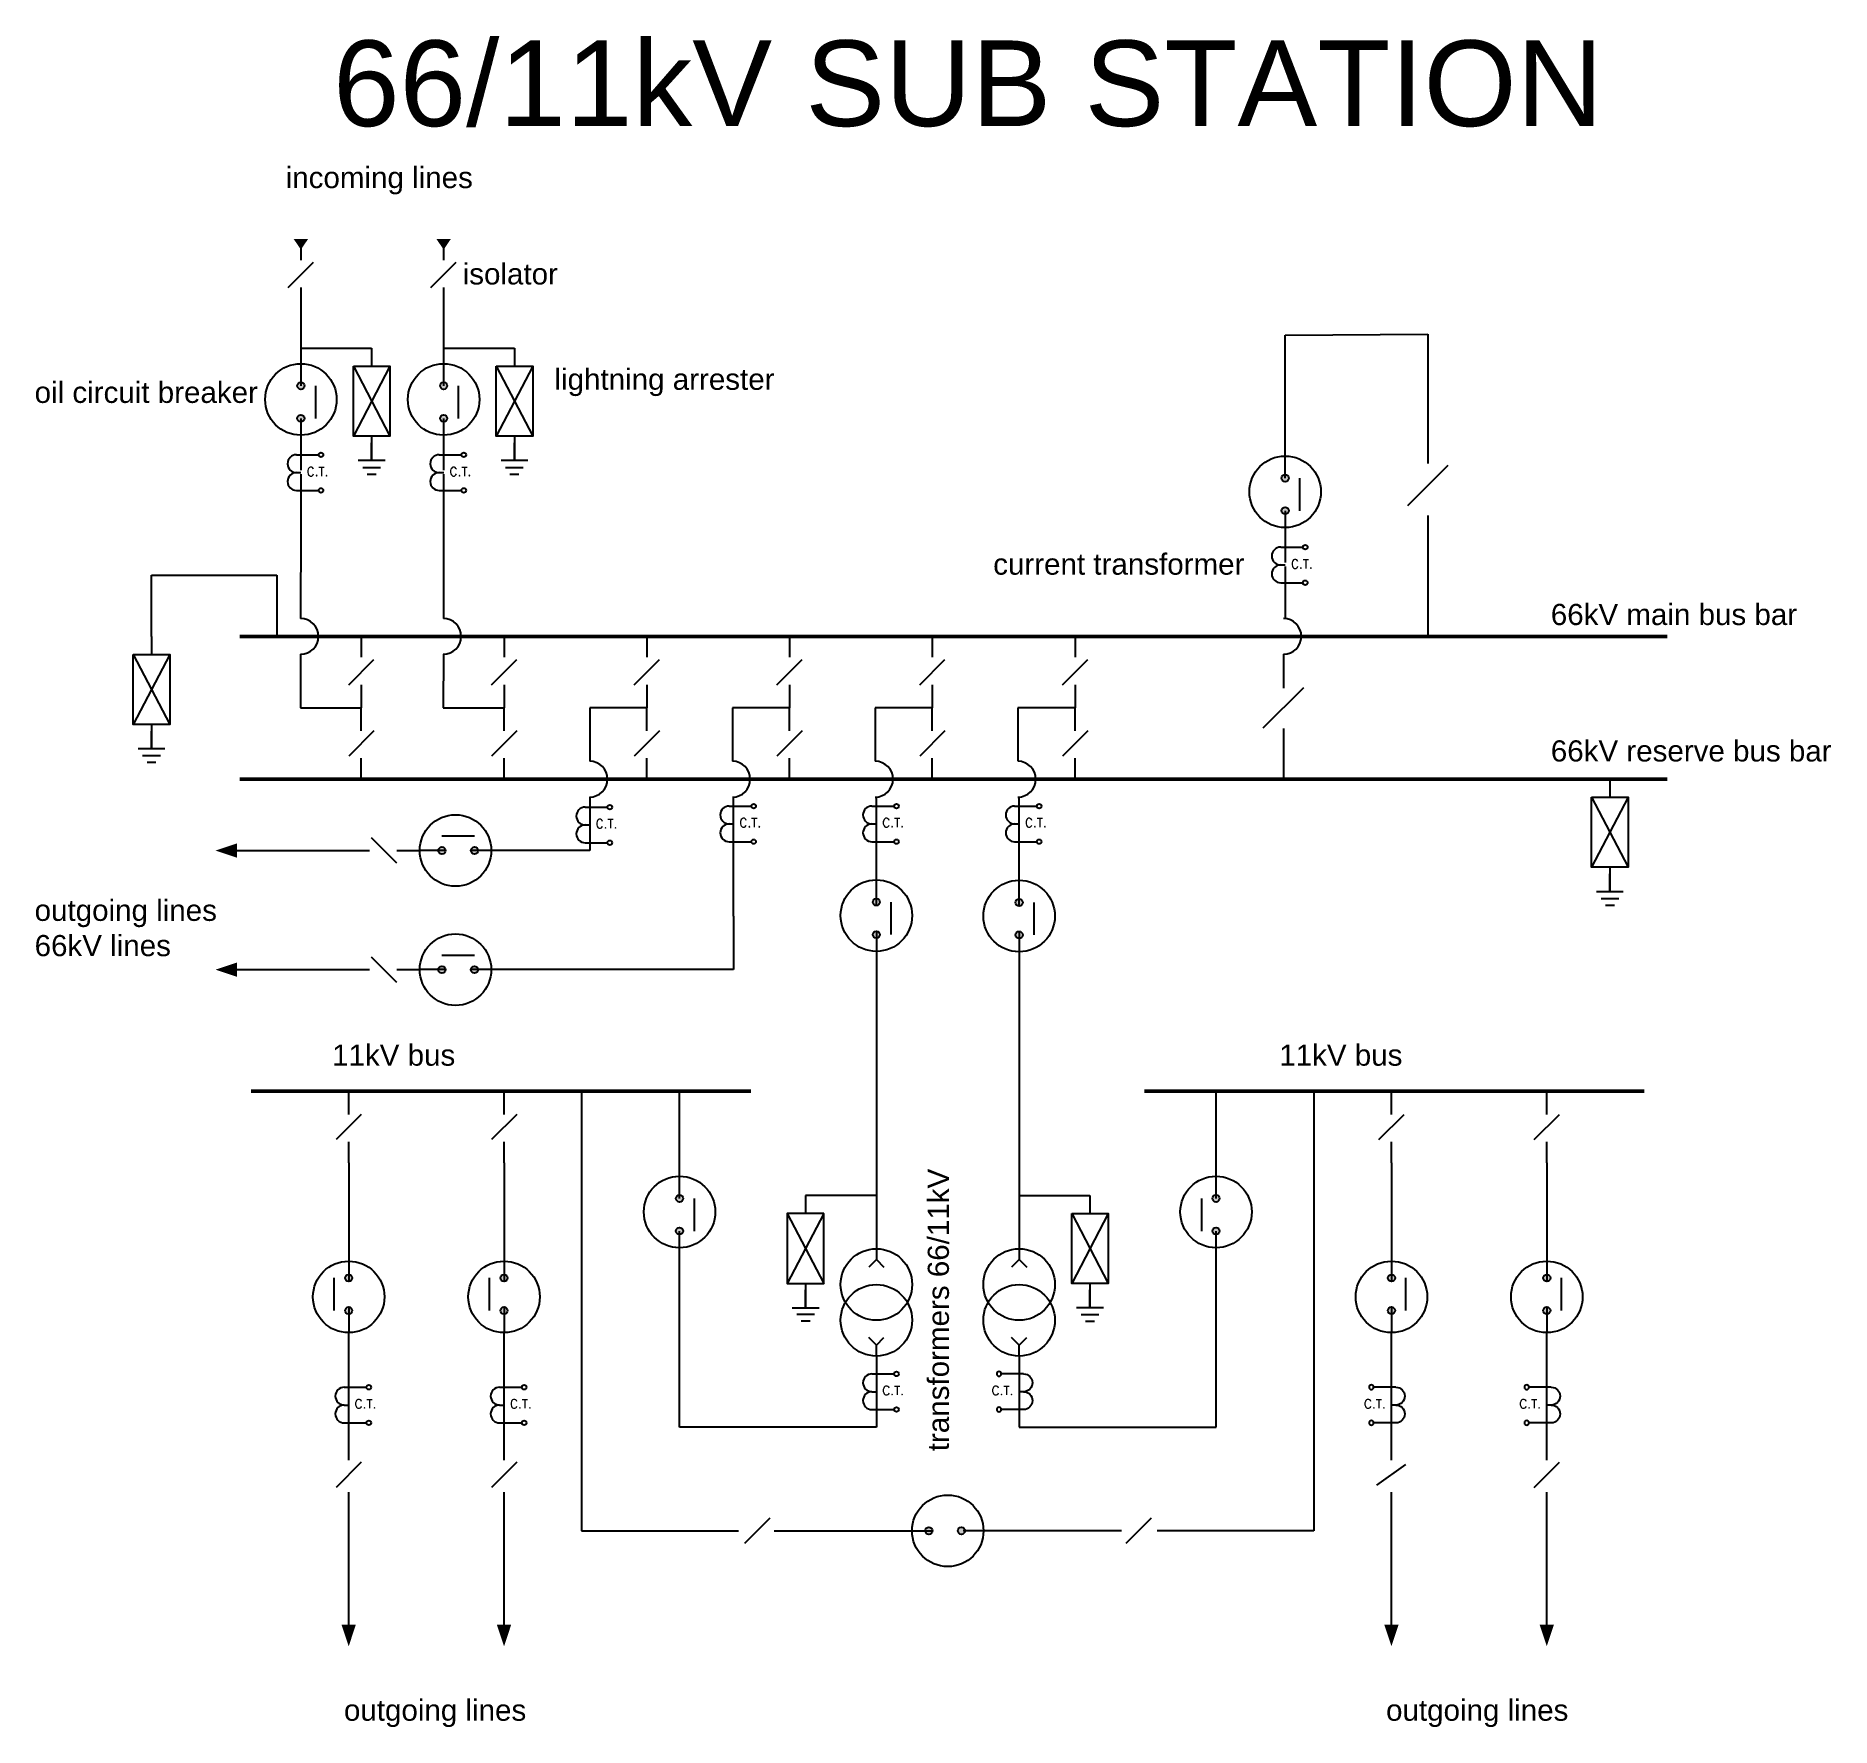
# Model space of a CAD drawing. Header units: millimetres. Extents: x 56 to 225, y 15 to 175.
import ezdxf
from ezdxf.enums import TextEntityAlignment as Align

# ---------------------------------------------------------------- set-up
doc = ezdxf.new("R2010")
doc.units = ezdxf.units.MM
doc.header["$MEASUREMENT"] = 0
doc.layers.add('MISC', color=7, linetype='Continuous')
doc.layers.add('SYMS', color=7, linetype='Continuous')
doc.styles.get("Standard").update_dxf_attribs({"font": 'arial_0.ttf'})
doc.styles.add('WD', font='romans.shx')

# ---------------------------------------------------------------- blocks, each defined once
blk = doc.blocks.new('VGND2')
for p, q in [((0, -0.125), (0, 0)), ((0.09375, -0.125), (-0.09375, -0.125)), ((-0.0625, -0.171875), (0.0625, -0.171875)), ((-0.03125, -0.21875), (0.03125, -0.21875))]:
    blk.add_line(p, q)
at = {"style": 'WD', "width": 0.8}
for tag, p in [('INST', (0.15625, 0.125)), ('LOC', (0.15625, -0.03125)), ('TAG1', (0.15625, -0.1875)), ('DESC1', (0.15625, -0.34375)), ('DESC2', (0.15625, -0.5))]:
    blk.add_attdef(tag, text='', height=0.125, dxfattribs=at).set_placement(p, align=Align.MIDDLE_LEFT)
at = {"style": 'WD', "flags": 1}
for tag in ['ASSYCODE', 'X2TERM01', 'CAT', 'FAMILY', 'MFG']:
    blk.add_attdef(tag, (0, 0), '', height=0.01, dxfattribs=at)
blk = doc.blocks.new('VXF1CT')
for p, q in [((-0.344, 0.25), (-0.032, 0.25)), ((-0.344, 0), (-0.281, 0)), ((-0.344, -0.25), (-0.032, -0.25))]:
    blk.add_line(p, q)
for centre in [(0, 0.249), (0, -0.249)]:
    blk.add_circle(centre, 0.0322)
for centre in [(-0.344, 0.125), (-0.344, -0.125)]:
    blk.add_arc(centre, 0.125, 90, 270)
at = {"linetype": 'Continuous', "style": 'WD', "flags": 8}
for tag, p in [('TERM02', (-0.045, 0.267)), ('TERM01', (-0.055, -0.231))]:
    blk.add_attdef(tag, text='', height=0.125, dxfattribs=at).set_placement(p, align=Align.RIGHT)
at = {"style": 'WD'}
for tag, p, height, flags in [('X2TERM02', (0, 0.281), 0.0125, 1), ('X1TERM02', (0.032, 0.249), 0.0125, 1), ('FAMILY', (-0.196, 0.191), 0.01, 9), ('X1TERM01', (0.032, -0.251), 0.0125, 1), ('X8TERM01', (0, -0.283), 0.0125, 1)]:
    blk.add_attdef(tag, p, '', height=height, dxfattribs=dict(at, flags=flags))
blk.add_attdef('TYPE', text='', height=0.125, dxfattribs=at).set_placement((-0.047, -0.047), align=Align.CENTER)
at = {"linetype": 'Continuous', "style": 'WD', "flags": 9}
for tag, p in [('ASSYCODE', (-0.171, 0.119)), ('MFG', (-0.173, 0.143)), ('CAT', (-0.171, 0.162))]:
    blk.add_attdef(tag, text='', height=0.01, dxfattribs=at).set_placement(p, align=Align.CENTER)
at = {"style": 'WD'}
blk.add_attdef('TAG1', (0.281, 0.031), '', height=0.125, dxfattribs=at)
at = {"style": 'WD', "width": 0.7}
blk.add_attdef('RATING1', (0.281, -0.125), '', height=0.125, dxfattribs=at)
for tag, p in [('INST', (-0.227, -0.422)), ('LOC', (-0.201, -0.601)), ('DESC1', (-0.201, -0.757)), ('DESC2', (-0.201, -0.914))]:
    blk.add_attdef(tag, text='', height=0.125, dxfattribs=at).set_placement(p, align=Align.CENTER)

msp = doc.modelspace()

# ---------------------------------------------------------------- hatches: boundary and pattern name
h = msp.add_hatch(color=256)
h.dxf.hatch_style = 1
h.paths.add_polyline_path([(81.06, 141.57, 1), (80.39, 141.57, 1)])
h.paths.add_polyline_path([(80.39, 138.49, 1), (81.06, 138.49, 1)])
h = msp.add_hatch(color=256)
h.dxf.hatch_style = 1
h.paths.add_polyline_path([(94.56, 141.57, 1), (93.89, 141.57, 1)])
h.paths.add_polyline_path([(93.89, 138.49, 1), (94.56, 138.49, 1)])
h = msp.add_hatch(color=256)
h.dxf.hatch_style = 1
h.paths.add_polyline_path([(174.14, 132.84, 1), (173.47, 132.84, 1)])
h.paths.add_polyline_path([(173.47, 129.76, 1), (174.14, 129.76, 1)])
h = msp.add_hatch(color=256)
h.dxf.hatch_style = 1
h.paths.add_polyline_path([(96.81, 97.63), (97.48, 97.63, 1)])
h.paths.add_polyline_path([(97.48, 97.63), (96.81, 97.63, 1)])
h.paths.add_polyline_path([(94.41, 97.63), (93.73, 97.63, 1)])
h.paths.add_polyline_path([(93.73, 97.63), (94.41, 97.63, 1)])
h = msp.add_hatch(color=256)
h.dxf.hatch_style = 1
h.paths.add_polyline_path([(135.49, 92.76, 1), (134.81, 92.76, 1)])
h.paths.add_polyline_path([(134.81, 89.68, 1), (135.49, 89.68, 1)])
h = msp.add_hatch(color=256)
h.dxf.hatch_style = 1
h.paths.add_polyline_path([(148.99, 92.72, 1), (148.31, 92.72, 1)])
h.paths.add_polyline_path([(148.31, 89.65, 1), (148.99, 89.65, 1)])
h = msp.add_hatch(color=256)
h.dxf.hatch_style = 1
h.paths.add_polyline_path([(96.81, 86.37), (97.48, 86.37, 1)])
h.paths.add_polyline_path([(97.48, 86.37), (96.81, 86.37, 1)])
h.paths.add_polyline_path([(94.41, 86.37), (93.73, 86.37, 1)])
h.paths.add_polyline_path([(93.73, 86.37), (94.41, 86.37, 1)])
h = msp.add_hatch(color=256)
h.dxf.hatch_style = 1
h.paths.add_polyline_path([(116.88, 64.74, 1), (116.2, 64.74, 1)])
h.paths.add_polyline_path([(116.2, 61.66, 1), (116.88, 61.66, 1)])
h = msp.add_hatch(color=256)
h.dxf.hatch_style = 1
h.paths.add_polyline_path([(167.6, 64.74, 1), (166.93, 64.74, 1)])
h.paths.add_polyline_path([(167.6, 61.66, 1), (166.93, 61.66, 1)])
h = msp.add_hatch(color=256)
h.dxf.hatch_style = 1
h.paths.add_polyline_path([(85.25, 56.88), (85.25, 57.56, 1)])
h.paths.add_polyline_path([(85.25, 57.56), (85.25, 56.88, 1)])
h.paths.add_polyline_path([(85.25, 54.48), (85.25, 53.8, 1)])
h.paths.add_polyline_path([(85.25, 53.8), (85.25, 54.48, 1)])
h = msp.add_hatch(color=256)
h.dxf.hatch_style = 1
h.paths.add_polyline_path([(99.94, 56.88), (99.94, 57.56, 1)])
h.paths.add_polyline_path([(99.94, 57.56), (99.94, 56.88, 1)])
h.paths.add_polyline_path([(99.94, 54.48), (99.94, 53.8, 1)])
h.paths.add_polyline_path([(99.94, 53.8), (99.94, 54.48, 1)])
h = msp.add_hatch(color=256)
h.dxf.hatch_style = 1
h.paths.add_polyline_path([(183.86, 56.88), (183.86, 57.56, -1)])
h.paths.add_polyline_path([(183.86, 57.56), (183.86, 56.88, -1)])
h.paths.add_polyline_path([(183.86, 54.48), (183.86, 53.8, -1)])
h.paths.add_polyline_path([(183.86, 53.8), (183.86, 54.48, -1)])
h = msp.add_hatch(color=256)
h.dxf.hatch_style = 1
h.paths.add_polyline_path([(198.55, 56.88), (198.55, 57.56, -1)])
h.paths.add_polyline_path([(198.55, 57.56), (198.55, 56.88, -1)])
h.paths.add_polyline_path([(198.55, 54.48), (198.55, 53.8, -1)])
h.paths.add_polyline_path([(198.55, 53.8), (198.55, 54.48, -1)])
h = msp.add_hatch(color=256)
h.dxf.hatch_style = 1
h.paths.add_polyline_path([(143.53, 33.32, 1), (142.85, 33.32, 1)])
h.paths.add_polyline_path([(140.45, 33.32, 1), (139.77, 33.32, 1)])

# ---------------------------------------------------------------- linework, layer by layer
for p, q in [((80.73, 155.44), (80.73, 153.45)), ((94.23, 155.44), (94.23, 153.45)), ((79.53, 150.87), (81.92, 153.26)), ((93.03, 150.87), (95.42, 153.26)), ((80.73, 150.86), (80.73, 148.69)), ((94.23, 150.86), (94.23, 148.69)), ((80.73, 148.69), (80.73, 141.57)), ((94.23, 148.69), (94.23, 141.57)), ((173.81, 146.34), (187.31, 146.44)), ((173.81, 132.84), (173.81, 146.34)), ((187.31, 146.44), (187.31, 134.21)), ((80.73, 145.13), (87.42, 145.13)), ((87.42, 145.13), (87.42, 143.41)), ((94.23, 145.13), (100.92, 145.13)), ((100.92, 145.13), (100.92, 143.41)), ((85.7, 143.41), (89.15, 136.8)), ((89.15, 143.41), (85.7, 136.8)), ((99.2, 143.41), (102.65, 136.8)), ((102.65, 143.41), (99.2, 136.8)), ((82.1, 141.57), (82.1, 138.49)), ((95.6, 141.57), (95.6, 138.49)), ((80.73, 138.49), (80.73, 133.58)), ((94.23, 138.49), (94.23, 133.58)), ((87.42, 136.8), (87.42, 134.58)), ((100.92, 136.8), (100.92, 134.58)), ((80.73, 133.2), (80.73, 128.29)), ((94.23, 133.2), (94.23, 128.29)), ((175.18, 132.84), (175.18, 129.76)), ((185.4, 130.25), (189.22, 134.07)), ((173.81, 129.76), (173.81, 124.85)), ((187.31, 129.32), (187.31, 117.88)), ((80.73, 128.29), (80.7, 119.57)), ((94.23, 128.29), (94.2, 119.57)), ((173.81, 124.47), (173.81, 119.56)), ((66.6, 117.88), (66.6, 123.66)), ((66.6, 123.66), (78.47, 123.66)), ((78.47, 123.66), (78.47, 117.88)), ((66.6, 117.88), (66.6, 116.17)), ((74.94, 117.88), (74.94, 117.88)), ((86.44, 117.88), (86.44, 115.9)), ((99.94, 117.88), (99.94, 115.9)), ((113.44, 117.88), (113.44, 115.9)), ((126.94, 117.88), (126.94, 115.9)), ((140.44, 117.88), (140.44, 115.9)), ((153.94, 117.88), (153.94, 115.9)), ((64.88, 116.17), (68.33, 109.56)), ((68.33, 116.17), (64.88, 109.56)), ((80.7, 116.19), (80.68, 111.13)), ((85.25, 113.31), (87.64, 115.7)), ((94.2, 116.19), (94.18, 111.13)), ((98.75, 113.31), (101.14, 115.7)), ((112.25, 113.31), (114.64, 115.7)), ((125.75, 113.31), (128.14, 115.7)), ((139.25, 113.31), (141.64, 115.7)), ((152.75, 113.31), (155.14, 115.7)), ((173.65, 116.19), (173.65, 112.97)), ((86.44, 113.31), (86.44, 111.13)), ((99.94, 113.31), (99.94, 111.13)), ((113.44, 113.31), (113.44, 111.13)), ((126.94, 113.31), (126.94, 111.13)), ((140.44, 113.31), (140.44, 111.13)), ((153.94, 113.31), (153.94, 111.13)), ((171.74, 109.22), (175.56, 113.04)), ((80.68, 111.13), (86.44, 111.12)), ((86.44, 108.96), (86.44, 111.13)), ((94.18, 111.13), (99.94, 111.12)), ((99.94, 108.96), (99.94, 111.13)), ((113.44, 111.13), (108.04, 111.13)), ((108.04, 111.13), (108.04, 106.07)), ((113.44, 108.96), (113.44, 111.13)), ((126.94, 111.13), (121.54, 111.13)), ((121.54, 111.13), (121.54, 106.07)), ((126.94, 108.96), (126.94, 111.13)), ((140.44, 111.13), (135.04, 111.13)), ((135.04, 111.13), (135.04, 106.07)), ((140.44, 108.96), (140.44, 111.13)), ((153.94, 111.13), (148.54, 111.13)), ((148.54, 111.13), (148.54, 106.07)), ((153.94, 108.96), (153.94, 111.13)), ((66.6, 109.56), (66.6, 107.33)), ((87.64, 108.95), (85.25, 106.56)), ((101.14, 108.95), (98.75, 106.56)), ((114.64, 108.95), (112.25, 106.56)), ((128.14, 108.95), (125.75, 106.56)), ((141.64, 108.95), (139.25, 106.56)), ((155.14, 108.95), (152.75, 106.56)), ((173.65, 109.18), (173.65, 104.38)), ((86.44, 104.38), (86.44, 106.37)), ((99.94, 104.38), (99.94, 106.37)), ((113.44, 104.38), (113.44, 106.37)), ((126.94, 104.38), (126.94, 106.37)), ((140.44, 104.38), (140.44, 106.37)), ((153.94, 104.38), (153.94, 106.37)), ((204.52, 104.38), (204.52, 102.67)), ((108.04, 102.69), (108.04, 97.63)), ((121.65, 91.43), (121.65, 102.7)), ((135.15, 92.43), (135.15, 102.7)), ((148.65, 92.39), (148.65, 102.7)), ((202.79, 102.67), (206.24, 96.06)), ((206.24, 102.67), (202.79, 96.06)), ((89.8, 96.44), (87.41, 98.82)), ((94.07, 99.01), (97.15, 99.01)), ((74.68, 97.63), (87.22, 97.63)), ((89.8, 97.63), (91.98, 97.63)), ((94.41, 97.63), (91.98, 97.63)), ((108.04, 97.63), (96.81, 97.63)), ((204.52, 96.06), (204.52, 93.83)), ((136.53, 92.76), (136.53, 89.68)), ((150.03, 92.72), (150.03, 89.65)), ((121.65, 91.43), (121.65, 86.37)), ((135.15, 90.02), (135.15, 86.37)), ((148.65, 89.98), (148.65, 86.37)), ((89.8, 85.17), (87.41, 87.56)), ((94.07, 87.74), (97.15, 87.74)), ((74.68, 86.37), (87.22, 86.37)), ((89.8, 86.37), (91.98, 86.37)), ((94.41, 86.37), (91.98, 86.37)), ((108.04, 86.37), (96.81, 86.37)), ((121.65, 86.37), (108.04, 86.37)), ((135.15, 86.37), (135.15, 76.24)), ((148.65, 86.37), (148.65, 76.24)), ((85.25, 72.69), (85.25, 74.87)), ((99.94, 72.69), (99.94, 74.87)), ((107.28, 74.87), (107.28, 33.32)), ((116.54, 64.74), (116.54, 74.87)), ((135.15, 76.24), (135.15, 59.97)), ((148.65, 76.24), (148.65, 59.97)), ((167.27, 64.74), (167.27, 74.87)), ((176.52, 74.87), (176.52, 33.32)), ((183.86, 72.69), (183.86, 74.87)), ((198.55, 72.69), (198.55, 74.87)), ((86.44, 72.69), (84.06, 70.3)), ((101.14, 72.69), (98.75, 70.3)), ((182.67, 70.3), (185.05, 72.69)), ((197.36, 70.3), (199.75, 72.69)), ((85.25, 68.12), (85.25, 70.1)), ((99.94, 68.12), (99.94, 70.1)), ((183.86, 68.12), (183.86, 70.1)), ((198.55, 68.12), (198.55, 70.1)), ((85.25, 68.12), (85.25, 56.88)), ((99.94, 68.12), (99.94, 56.88)), ((183.86, 68.12), (183.86, 56.88)), ((198.55, 68.12), (198.55, 56.88)), ((117.91, 64.74), (117.91, 61.66)), ((135.15, 65.03), (128.46, 65.03)), ((128.46, 65.03), (128.46, 63.32)), ((148.65, 65.03), (155.35, 65.03)), ((155.35, 65.03), (155.35, 63.32)), ((165.89, 64.74), (165.89, 61.66)), ((130.18, 63.32), (126.73, 56.71)), ((126.73, 63.32), (130.18, 56.71)), ((153.62, 63.32), (157.07, 56.71)), ((157.07, 63.32), (153.62, 56.71)), ((116.54, 43.1), (116.54, 61.66)), ((167.27, 43.1), (167.27, 61.66)), ((135.15, 59.97), (135.15, 58.96)), ((148.65, 59.97), (148.65, 58.96)), ((135.15, 58.96), (134.44, 58.24)), ((135.15, 58.96), (135.87, 58.24)), ((148.65, 58.96), (147.94, 58.24)), ((148.65, 58.96), (149.37, 58.24)), ((83.88, 54.14), (83.88, 57.22)), ((98.57, 54.14), (98.57, 57.22)), ((128.46, 56.71), (128.46, 54.48)), ((155.35, 56.71), (155.35, 54.48)), ((185.23, 54.14), (185.23, 57.22)), ((199.93, 54.14), (199.93, 57.22)), ((85.25, 54.48), (85.25, 52.05)), ((99.94, 54.48), (99.94, 52.05)), ((183.86, 54.48), (183.86, 52.05)), ((198.55, 54.48), (198.55, 52.05)), ((85.25, 39.99), (85.25, 52.05)), ((99.94, 39.99), (99.94, 52.05)), ((135.15, 50.86), (134.44, 51.58)), ((135.15, 50.86), (135.87, 51.58)), ((148.65, 50.86), (147.94, 51.58)), ((148.65, 50.86), (149.37, 51.58)), ((183.86, 39.99), (183.86, 52.05)), ((198.55, 39.99), (198.55, 52.05)), ((135.15, 49.85), (135.15, 50.86)), ((135.15, 49.85), (135.15, 43.1)), ((148.65, 49.85), (148.65, 50.86)), ((148.65, 49.85), (148.65, 43.1)), ((135.15, 43.1), (116.54, 43.1)), ((148.65, 43.1), (167.27, 43.1)), ((86.44, 39.81), (84.06, 37.42)), ((101.14, 39.81), (98.75, 37.42)), ((182.49, 37.63), (185.23, 39.6)), ((197.36, 37.42), (199.75, 39.81)), ((85.25, 24.43), (85.25, 36.97)), ((99.94, 24.43), (99.94, 36.97)), ((183.86, 24.43), (183.86, 36.97)), ((198.55, 24.43), (198.55, 36.97)), ((125.06, 34.52), (122.67, 32.13)), ((161.13, 34.52), (158.74, 32.13)), ((107.28, 33.32), (122.11, 33.32)), ((125.49, 33.32), (140.45, 33.32)), ((158.32, 33.32), (143.36, 33.32)), ((176.52, 33.32), (161.69, 33.32))]:
    msp.add_line(p, q)
at = {"lineweight": 50}
for p, q in [((74.94, 117.88), (209.94, 117.88)), ((74.94, 104.38), (209.94, 104.38)), ((116.54, 74.87), (76.04, 74.87)), ((116.54, 74.87), (123.29, 74.87)), ((167.27, 74.87), (160.52, 74.87)), ((167.27, 74.87), (207.77, 74.87))]:
    msp.add_line(p, q, dxfattribs=at)
for points in [[(80.73, 155.44, 1.35, 0, 0), (80.73, 154.44, 0, 0, 0)], [(94.23, 155.44, 1.35, 0, 0), (94.23, 154.44, 0, 0, 0)], [(74.68, 97.63, 1.35, 0, 0), (72.65, 97.63, 0, 0, 0)], [(74.68, 86.37, 1.35, 0, 0), (72.65, 86.37, 0, 0, 0)], [(85.25, 24.43, 1.35, 0, 0), (85.25, 22.4, 0, 0, 0)], [(99.94, 24.43, 1.35, 0, 0), (99.94, 22.4, 0, 0, 0)], [(183.86, 24.43, 1.35, 0, 0), (183.86, 22.4, 0, 0, 0)], [(198.55, 24.43, 1.35, 0, 0), (198.55, 22.4, 0, 0, 0)]]:
    msp.add_lwpolyline(points, format="xyseb")
for points in [[(85.7, 143.41), (89.15, 143.41), (89.15, 136.8), (85.7, 136.8)], [(99.2, 143.41), (102.65, 143.41), (102.65, 136.8), (99.2, 136.8)], [(64.88, 116.17), (68.33, 116.17), (68.33, 109.56), (64.88, 109.56)], [(202.79, 102.67), (206.24, 102.67), (206.24, 96.06), (202.79, 96.06)], [(130.18, 63.32), (126.73, 63.32), (126.73, 56.71), (130.18, 56.71)], [(153.62, 63.32), (157.07, 63.32), (157.07, 56.71), (153.62, 56.71)]]:
    msp.add_lwpolyline(points, close=True)
for centre, radius in [((80.73, 140.28), 3.38), ((94.23, 140.28), 3.38), ((80.73, 141.57), 0.338), ((94.23, 141.57), 0.338), ((80.73, 138.49), 0.338), ((94.23, 138.49), 0.338), ((173.81, 131.55), 3.38), ((173.81, 132.84), 0.338), ((173.81, 129.76), 0.338), ((95.35, 97.63), 3.38), ((94.07, 97.63), 0.338), ((97.15, 97.63), 0.338), ((135.15, 91.48), 3.38), ((148.65, 91.44), 3.38), ((135.15, 92.76), 0.338), ((148.65, 92.72), 0.338), ((135.15, 89.68), 0.338), ((148.65, 89.65), 0.338), ((95.35, 86.37), 3.38), ((94.07, 86.37), 0.338), ((97.15, 86.37), 0.338), ((116.54, 63.46), 3.38), ((167.27, 63.46), 3.38), ((116.54, 64.74), 0.338), ((167.27, 64.74), 0.338), ((116.54, 61.66), 0.338), ((167.27, 61.66), 0.338), ((135.15, 56.6), 3.38), ((148.65, 56.6), 3.38), ((85.25, 55.43), 3.38), ((99.94, 55.43), 3.38), ((183.86, 55.43), 3.38), ((198.55, 55.43), 3.38), ((85.25, 57.22), 0.338), ((99.94, 57.22), 0.338), ((135.15, 53.22), 3.38), ((148.65, 53.22), 3.38), ((183.86, 57.22), 0.338), ((198.55, 57.22), 0.338), ((85.25, 54.14), 0.338), ((99.94, 54.14), 0.338), ((183.86, 54.14), 0.338), ((198.55, 54.14), 0.338), ((141.9, 33.32), 3.38), ((141.9, 33.32), 3.38), ((140.11, 33.32), 0.338), ((143.19, 33.32), 0.338)]:
    msp.add_circle(centre, radius)
for centre in [(80.7, 117.88), (94.2, 117.88), (173.65, 117.88), (108.04, 104.38), (121.54, 104.38), (135.04, 104.38), (148.54, 104.38)]:
    msp.add_arc(centre, 1.69, 269.8554, 89.8554)

# ---------------------------------------------------------------- block references
at = {"layer": 'SYMS', "yscale": 13.5, "zscale": 13.5}
for p, xscale in [((87.42, 136.18), 13.5), ((100.92, 136.18), 13.5), ((66.6, 108.93), 13.5), ((204.52, 95.43), 13.5), ((128.46, 56.09), -13.5), ((155.35, 56.09), 13.5)]:
    msp.add_blockref('VGND2', p, dxfattribs=dict(at, xscale=xscale))
at = {"layer": 'SYMS'}
ref = msp.add_blockref('VXF1CT', (82.63, 133.36), dxfattribs=dict(at, xscale=6.75, yscale=6.75, zscale=6.75))
ref.add_attrib('TYPE', 'C.T.', dxfattribs={"layer": 'MISC', "height": 0.844, "style": 'WD'}).set_placement((82.31, 133.04), align=Align.CENTER)
ref = msp.add_blockref('VXF1CT', (96.13, 133.36), dxfattribs=dict(at, xscale=6.75, yscale=6.75, zscale=6.75))
ref.add_attrib('TYPE', 'C.T.', dxfattribs={"layer": 'MISC', "height": 0.844, "style": 'WD'}).set_placement((95.81, 133.04), align=Align.CENTER)
ref = msp.add_blockref('VXF1CT', (175.71, 124.63), dxfattribs=dict(at, xscale=6.75, yscale=6.75, zscale=6.75))
ref.add_attrib('TYPE', 'C.T.', dxfattribs={"layer": 'MISC', "height": 0.844, "style": 'WD'}).set_placement((175.39, 124.31), align=Align.CENTER)
ref = msp.add_blockref('VXF1CT', (109.94, 100.05), dxfattribs=dict(at, xscale=6.75, yscale=6.75, zscale=6.75))
ref.add_attrib('TYPE', 'C.T.', dxfattribs={"layer": 'MISC', "height": 0.844, "style": 'WD'}).set_placement((109.63, 99.74), align=Align.CENTER)
ref = msp.add_blockref('VXF1CT', (123.55, 100.15), dxfattribs=dict(at, xscale=6.75, yscale=6.75, zscale=6.75))
ref.add_attrib('TYPE', 'C.T.', dxfattribs={"layer": 'MISC', "height": 0.844, "style": 'WD'}).set_placement((123.23, 99.84), align=Align.CENTER)
ref = msp.add_blockref('VXF1CT', (137.05, 100.15), dxfattribs=dict(at, xscale=6.75, yscale=6.75, zscale=6.75))
ref.add_attrib('TYPE', 'C.T.', dxfattribs={"layer": 'MISC', "height": 0.844, "style": 'WD'}).set_placement((136.73, 99.84), align=Align.CENTER)
ref = msp.add_blockref('VXF1CT', (150.55, 100.15), dxfattribs=dict(at, xscale=6.75, yscale=6.75, zscale=6.75))
ref.add_attrib('TYPE', 'C.T.', dxfattribs={"layer": 'MISC', "height": 0.844, "style": 'WD'}).set_placement((150.23, 99.84), align=Align.CENTER)
ref = msp.add_blockref('VXF1CT', (137.05, 46.47), dxfattribs=dict(at, xscale=6.75, yscale=6.75, zscale=6.75))
ref.add_attrib('TYPE', 'C.T.', dxfattribs={"layer": 'MISC', "height": 0.844, "style": 'WD'}).set_placement((136.73, 46.16), align=Align.CENTER)
ref = msp.add_blockref('VXF1CT', (146.75, 46.47), dxfattribs=dict(at, xscale=-6.75, yscale=6.75, zscale=6.75))
ref.add_attrib('TYPE', 'C.T.', dxfattribs={"layer": 'MISC', "height": 0.844, "style": 'WD'}).set_placement((147.07, 46.16), align=Align.CENTER)
ref = msp.add_blockref('VXF1CT', (87.15, 45.21), dxfattribs=dict(at, xscale=6.75, yscale=6.75, zscale=6.75))
ref.add_attrib('TYPE', 'C.T.', dxfattribs={"layer": 'MISC', "height": 0.844, "style": 'WD'}).set_placement((86.83, 44.9), align=Align.CENTER)
ref = msp.add_blockref('VXF1CT', (101.84, 45.21), dxfattribs=dict(at, xscale=6.75, yscale=6.75, zscale=6.75))
ref.add_attrib('TYPE', 'C.T.', dxfattribs={"layer": 'MISC', "height": 0.844, "style": 'WD'}).set_placement((101.53, 44.9), align=Align.CENTER)
ref = msp.add_blockref('VXF1CT', (181.96, 45.21), dxfattribs=dict(at, xscale=-6.75, yscale=6.75, zscale=6.75))
ref.add_attrib('TYPE', 'C.T.', dxfattribs={"layer": 'MISC', "height": 0.844, "style": 'WD'}).set_placement((182.28, 44.9), align=Align.CENTER)
ref = msp.add_blockref('VXF1CT', (196.65, 45.21), dxfattribs=dict(at, xscale=-6.75, yscale=6.75, zscale=6.75))
ref.add_attrib('TYPE', 'C.T.', dxfattribs={"layer": 'MISC', "height": 0.844, "style": 'WD'}).set_placement((196.97, 44.9), align=Align.CENTER)

# ---------------------------------------------------------------- texts
at = {"attachment_point": 1}
for s, width, insert, char_height in [('66/11kV SUB STATION', 306.9745, (83.77, 174.22), 8.1), ('incoming lines', 71.9324, (79.29, 162.26), 2), ('isolator', 71.9324, (96.03, 153.15), 2), ('lightning arrester', 71.9324, (104.71, 143.19), 2), ('oil circuit breaker', 71.9324, (55.55, 141.95), 2), ('current transformer', 71.9324, (146.2, 125.71), 2), ('66kV main bus bar', 71.9324, (198.93, 120.95), 2), ('66kV reserve bus bar', 71.9324, (198.93, 108.05), 2), ('outgoing lines\\P66kV lines', 71.9324, (55.55, 92.98), 2), ('11kV bus', 71.9324, (83.68, 79.29), 2), ('11kV bus', 71.9324, (173.25, 79.29), 2), ('outgoing lines', 71.9324, (84.8, 17.36), 2), ('outgoing lines', 71.9324, (183.35, 17.36), 2)]:
    msp.add_mtext_dynamic_manual_height_columns(s, width=width, gutter_width=84.86, heights=[0], dxfattribs=dict(at, insert=insert, char_height=char_height))
at = {"insert": (140.01, 40.84), "char_height": 2, "attachment_point": 1, "rotation": 90}
msp.add_mtext_dynamic_manual_height_columns('transformers 66/11kV', width=71.9324, gutter_width=84.86, heights=[0], dxfattribs=at)

doc.saveas('drawing.dxf')
